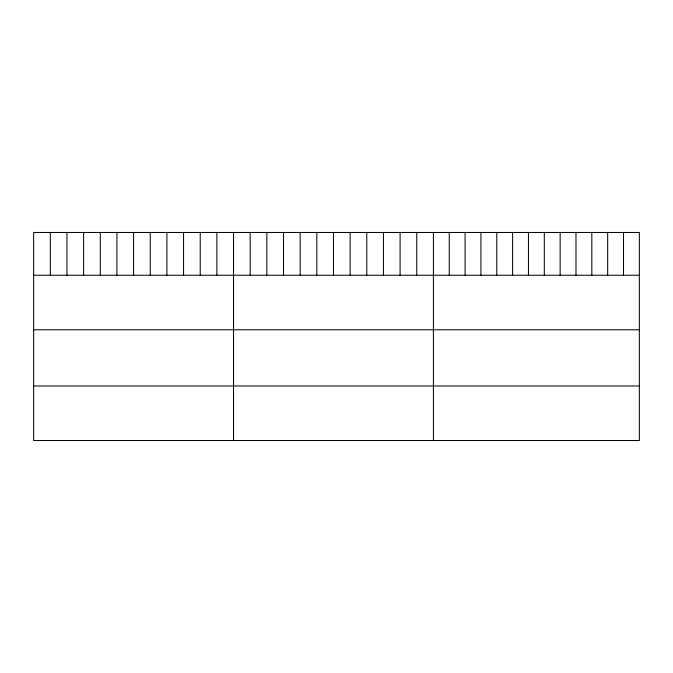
<?xml version="1.0" encoding="UTF-8"?>
<svg xmlns="http://www.w3.org/2000/svg" width="673" height="673" viewBox="0 0 673 673"><rect width="100%" height="100%" fill="white"/><g stroke="black" fill="none" stroke-linecap="round" stroke-linejoin="round"><path stroke-width="1.01" d="M639.35 275.24L639.35 440.521L33.65 440.521L33.65 232.479L639.35 232.479L639.35 275.24L33.65 275.24M33.65 329.778L639.35 329.778M33.65 385.974L639.35 385.974M623.509 232.479L623.509 275.24M607.669 232.479L607.669 275.24M591.828 232.479L591.828 275.24M575.987 232.479L575.987 275.24M560.146 232.479L560.146 275.24M544.306 232.479L544.306 275.24M528.456 232.479L528.456 275.24M512.616 232.479L512.616 275.24M496.775 232.479L496.775 275.24M480.934 232.479L480.934 275.24M465.093 232.479L465.093 275.24M449.253 232.479L449.253 275.24M433.412 232.479L433.412 440.521M416.755 232.479L416.755 275.24M400.099 232.479L400.099 275.24M383.442 232.479L383.442 275.24M366.785 232.479L366.785 275.24M350.128 232.479L350.128 275.24M333.471 232.479L333.471 275.24M316.815 232.479L316.815 275.24M300.158 232.479L300.158 275.24M283.501 232.479L283.501 275.24M266.844 232.479L266.844 275.24M250.188 232.479L250.188 275.24M233.531 232.479L233.531 440.521M216.874 232.479L216.874 275.24M200.218 232.479L200.218 275.24M183.561 232.479L183.561 275.24M166.904 232.479L166.904 275.24M150.247 232.479L150.247 275.24M133.591 232.479L133.591 275.24M116.934 232.479L116.934 275.24M100.277 232.479L100.277 275.24M83.62 232.479L83.62 275.24M66.963 232.479L66.963 275.24M50.307 232.479L50.307 275.24"/></g></svg>
